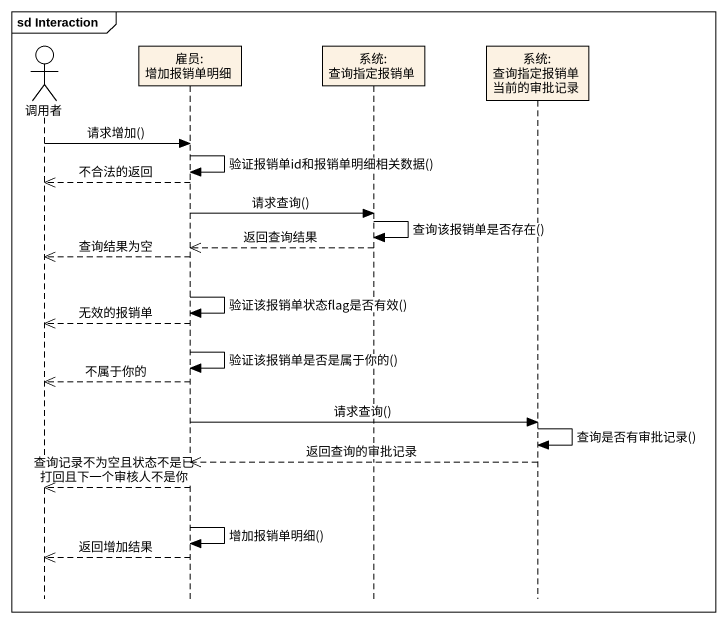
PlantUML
@startuml
mainframe sd Interaction
hide footbox
actor 调用者
participant "雇员: 增加报销单明细" as 雇员_增加报销单明细
participant "系统: 查询指定报销单" as 系统_查询指定报销单
participant "系统: 查询指定报销单当前的审批记录" as 系统_查询指定报销单当前的审批记录

调用者 -> 雇员_增加报销单明细 : 请求增加()
雇员_增加报销单明细 -> 雇员_增加报销单明细 : 验证报销单id和报销单明细相关数据()
雇员_增加报销单明细 -->> 调用者 : 不合法的返回
雇员_增加报销单明细 -> 系统_查询指定报销单 : 请求查询()
系统_查询指定报销单 -> 系统_查询指定报销单 : 查询该报销单是否存在()
系统_查询指定报销单 -->> 雇员_增加报销单明细 : 返回查询结果
雇员_增加报销单明细 -->> 调用者 : 查询结果为空
雇员_增加报销单明细 -> 雇员_增加报销单明细 : 验证该报销单状态flag是否有效()
雇员_增加报销单明细 -->> 调用者 : 无效的报销单
雇员_增加报销单明细 -> 雇员_增加报销单明细 : 验证该报销单是否是属于你的()
雇员_增加报销单明细 -->> 调用者 : 不属于你的
雇员_增加报销单明细 -> 系统_查询指定报销单当前的审批记录 : 请求查询()
系统_查询指定报销单当前的审批记录 -> 系统_查询指定报销单当前的审批记录 : 查询是否有审批记录()
系统_查询指定报销单当前的审批记录 -->> 雇员_增加报销单明细 : 返回查询的审批记录
雇员_增加报销单明细 -->> 调用者 : 查询记录不为空且状态不是已打回且下一个审核人不是你
雇员_增加报销单明细 -> 雇员_增加报销单明细 : 增加报销单明细()
雇员_增加报销单明细 -->> 调用者 : 返回增加结果
@enduml
